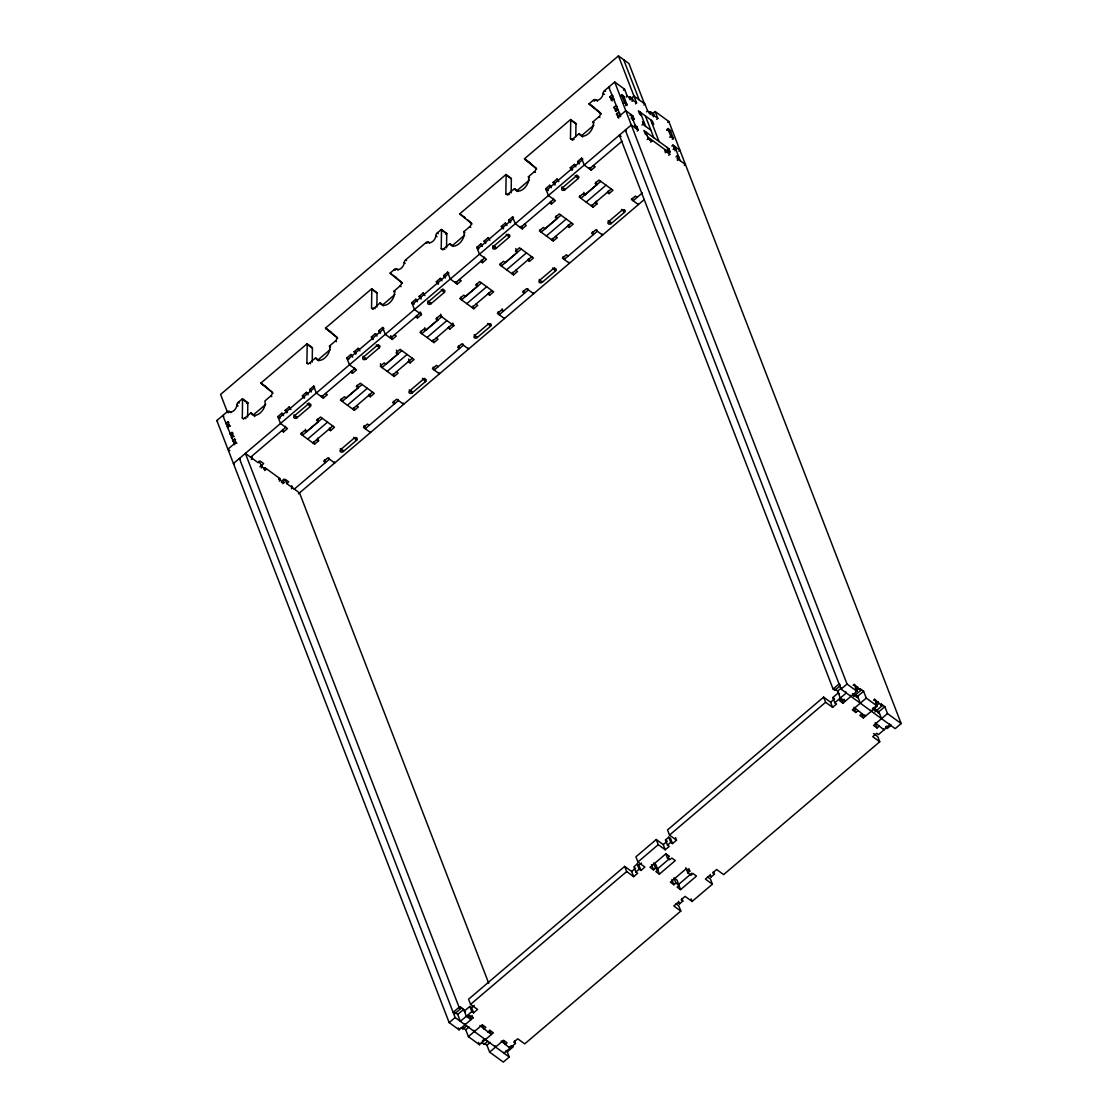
<?xml version="1.0" encoding="UTF-8"?>
<svg xmlns="http://www.w3.org/2000/svg" width="1118" height="1118" viewBox="0 0 1118 1118"><rect width="100%" height="100%" fill="white"/><g stroke="black" fill="none" stroke-linecap="round" stroke-linejoin="round"><path stroke-width="1.5" d="M243.612 418.873L242.299 417.922L242.564 399.308A2.739 1.663 -53.9 0 0 242.452 398.749L238.26 402.312A2.725 1.663 -53.9 0 0 236.82 405.065A5.464 3.326 -53.9 0 1 233.955 410.544A5.464 3.326 -53.9 0 1 229.316 411.452A2.725 1.663 -53.9 0 0 227.01 411.899L216.836 420.536L449.156 1022.593L459.051 1029.818L472.97 1017.967L471.978 1015.382M247.609 417.098L247.805 403.137A2.739 1.663 -53.9 0 0 247.693 402.578L242.452 398.749M308.233 363.895L306.919 362.931L307.184 344.33A2.739 1.663 -53.9 0 0 307.073 343.757L260.927 383.041A2.739 1.663 -53.9 0 0 261.193 383.46L273.127 393.243M312.229 362.106L312.425 348.145A2.739 1.663 -53.9 0 0 312.313 347.586L307.073 343.757M373.174 309.141L371.539 307.953L371.805 289.338A2.739 1.663 -53.9 0 0 371.693 288.779L325.548 328.049A2.739 1.663 -53.9 0 0 325.813 328.468L337.734 338.265M376.85 307.129L377.046 293.168A2.739 1.663 -53.9 0 0 376.934 292.609L371.693 288.779M442.868 249.845L441.233 248.657L441.498 230.042A2.739 1.663 -53.9 0 0 441.386 229.483L437.194 233.047A2.725 1.663 -53.9 0 0 435.754 235.786A5.464 3.326 -53.9 0 1 432.89 241.278A5.464 3.326 -53.9 0 1 428.25 242.173A2.725 1.663 -53.9 0 0 425.93 242.62L405.61 259.921A2.725 1.663 -53.9 0 0 404.171 262.66A5.464 3.326 -53.9 0 1 401.306 268.152A5.464 3.326 -53.9 0 1 396.68 269.047A2.725 1.663 -53.9 0 0 394.361 269.494L390.154 273.072A2.739 1.663 -53.9 0 0 390.434 273.491L402.354 283.273M446.529 247.819L446.739 233.858A2.739 1.663 -53.9 0 0 446.627 233.299L441.386 229.483M507.81 195.105L505.853 193.666L506.119 175.051A2.739 1.663 -53.9 0 0 506.007 174.492L459.847 213.762A2.739 1.663 -53.9 0 0 460.127 214.181L472.048 223.977M511.15 192.841L511.345 178.88A2.739 1.663 -53.9 0 0 511.247 178.321L506.007 174.492M572.765 140.351L570.473 138.688L570.739 120.073A2.739 1.663 -53.9 0 0 570.627 119.514L524.468 158.784A2.739 1.663 -53.9 0 0 524.747 159.203L536.668 168.986M575.798 136.689L575.966 123.888A2.739 1.663 -53.9 0 0 575.868 123.329L570.627 119.514M644.415 103.681L628.931 63.544L618.45 55.9L220.595 394.444L227.401 412.109M601.288 114.008L589.368 104.212A2.739 1.663 -53.9 0 1 589.088 103.792L593.295 100.229A2.725 1.663 -53.9 0 1 595.601 99.782A5.464 3.326 -53.9 0 0 600.24 98.873A5.464 3.326 -53.9 0 0 603.105 93.395A2.725 1.663 -53.9 0 1 604.545 90.642L614.704 82.005L624.599 89.216L627.254 96.106L630.748 98.65L629.63 99.6M246.645 403.458L247.693 402.578M395.66 276.663L395.395 276.887A2.739 1.663 -53.9 0 0 395.674 277.306L398.413 279.584M445.579 234.193L446.627 233.299M228.883 422.52L227.89 421.793L225.906 423.498L229.833 426.363M612.161 100.955L609.841 96.805L611.839 95.1L613.139 96.064M227.89 421.793L229.218 425.245L227.233 426.936L228.379 427.775M611.169 100.243L613.167 98.552L614.313 99.376M623.481 90.181L624.599 89.216M620.546 96.12L621.832 94.681L623.83 96.316L627.1 105.092L624.696 102.94L621.664 95.17M620.63 96.33L621.748 95.379L624.375 97.294L623.257 98.244M242.299 417.922A2.725 1.663 -53.9 0 0 244.954 417.95L250.921 412.877A9.559 5.828 -53.9 0 0 260.201 412.961A9.559 5.828 -53.9 0 0 264.84 401.027L270.808 395.94A2.725 1.663 -53.9 0 0 272.135 392.53M306.919 362.931A2.725 1.663 -53.9 0 0 309.574 362.959L315.542 357.886A9.559 5.828 -53.9 0 0 324.821 357.984A9.559 5.828 -53.9 0 0 329.461 346.035L335.428 340.962A2.725 1.663 -53.9 0 0 336.756 337.552M371.539 307.953A2.725 1.663 -53.9 0 0 374.195 307.981L380.162 302.908A9.559 5.828 -53.9 0 0 389.441 302.992A9.559 5.828 -53.9 0 0 394.081 291.057L400.048 285.97A2.725 1.663 -53.9 0 0 401.376 282.561M441.233 248.657A2.725 1.663 -53.9 0 0 443.888 248.671L449.855 243.598A9.559 5.828 -53.9 0 0 459.135 243.696A9.559 5.828 -53.9 0 0 463.774 231.747L469.742 226.674A2.725 1.663 -53.9 0 0 471.069 223.265M505.853 193.666A2.725 1.663 -53.9 0 0 508.508 193.694L514.476 188.621A9.559 5.828 -53.9 0 0 523.755 188.704A9.559 5.828 -53.9 0 0 528.395 176.77L534.362 171.683A2.725 1.663 -53.9 0 0 535.69 168.273M570.473 138.688A2.725 1.663 -53.9 0 0 573.129 138.702L579.096 133.629A9.559 5.828 -53.9 0 0 588.375 133.727A9.559 5.828 -53.9 0 0 593.015 121.778L598.982 116.705A2.725 1.663 -53.9 0 0 600.31 113.295M623.173 98.035L624.291 97.084M232.977 433.127L231.985 432.4L230.001 434.105L233.103 436.872M616.256 111.562L613.936 107.412L615.934 105.707L617.08 106.545M626.136 97.056L627.254 96.106M250.921 412.877L253.534 414.778L265.721 404.409M315.542 357.886L318.155 359.8L330.341 349.431M380.162 302.908L382.775 304.809L394.961 294.439M449.855 243.598L452.469 245.513L464.655 235.143M514.476 188.621L517.089 190.521L529.275 180.166M579.096 133.629L581.709 135.544L593.896 125.174M628.973 97.881L630.091 96.931L632.439 98.65L633.109 100.368L636.603 102.912L635.485 103.876M231.496 436.956L232.278 435.14M623.397 103.499L624.515 102.549L627.142 104.463L625.647 105.735M231.985 432.4L233.313 435.852L231.328 437.543L232.306 438.256M615.263 110.85L617.262 109.159L618.24 109.871M630.957 98.58L633.948 96.036L644.974 104.086L647.629 110.975L651.123 113.519L650.005 114.469M630.943 99.921L632.439 98.65M235.521 439.723L234.528 438.997L232.544 440.688L236.15 443.315M618.799 118.159L616.479 113.994L618.478 112.303L619.777 113.267M631.991 101.319L633.109 100.368M234.528 438.997L235.856 442.435L227.904 449.212L229.875 450.652M617.807 117.446L625.773 110.668L632.76 115.769L634.088 119.207L632.956 120.157M630.007 115.336L631.013 114.497L636.533 128.822M281.792 430.709L283.539 431.981L287.508 428.585L280.52 423.484L277.865 416.609L281.834 413.213L282.826 413.939M286.795 412.835L285.16 410.404L289.129 407.008L290.121 407.735M304.208 398.287L302.391 395.73L306.374 392.348L308.009 393.536M311.335 391.957L309.686 389.525L313.669 386.129L314.647 386.856M350.759 372.028L352.505 373.3L356.474 369.918L349.473 364.803L346.818 357.928L350.8 354.532L351.779 355.258M355.762 354.154L354.113 351.723L358.095 348.327L359.409 349.291M373.174 339.606L371.358 337.049L375.341 333.667L376.319 334.38M380.302 333.276L378.653 330.844L382.635 327.462L383.935 328.412M415.728 316.715L417.475 317.987L421.444 314.605L414.457 309.504L411.801 302.629L415.784 299.247L416.762 299.959M421.081 299.093L419.096 296.424L423.079 293.042L424.393 293.992M438.158 284.307L436.341 281.75L440.324 278.368L441.303 279.081M445.285 277.977L443.636 275.545L447.619 272.163L448.919 273.113M480.726 261.43L482.473 262.702L486.442 259.32L479.454 254.219L476.799 247.33L480.768 243.948L482.403 245.149M485.729 243.57L484.08 241.125L488.063 237.743L489.041 238.455M503.142 229.008L501.325 226.451L505.308 223.069L506.286 223.782M510.269 222.692L508.62 220.246L512.603 216.864L513.581 217.577M549.679 202.749L551.426 204.021L555.408 200.639L548.407 195.538L545.752 188.649L549.735 185.267L550.713 185.979M555.017 185.127L553.047 182.444L557.03 179.062L558.343 180.012M572.095 170.327L570.292 167.77L574.275 164.388L575.253 165.115M579.236 164.011L577.587 161.565L581.57 158.183L582.869 159.133M643.856 105.036L644.974 104.086M631.265 117.041L632.76 115.769M278.536 418.328L314.34 387.862M347.502 359.661L383.306 329.181M412.472 304.348L448.276 273.882M477.47 249.062L513.274 218.597M546.436 190.381L582.24 159.916M631.223 118.885L632.341 117.935L634.088 119.207M646.511 111.926L647.629 110.975M648.971 113.072L650.466 111.8L653.667 114.134L654.323 115.853L657.817 118.396L656.699 119.36M634.088 126.334L635.206 125.384L636.953 126.655L638.28 130.107L637.162 131.058M635.471 127.927L636.953 126.655M652.185 114.064L655.162 111.52L668.844 121.499L901.164 723.556L895.197 728.643L841.057 689.135L625.325 130.079L626.206 130.722M250.446 457.36L285.761 427.314L285.383 426.335M622.013 141.203L589.452 168.888L589.088 167.924M652.171 115.406L653.667 114.134M641.956 125.02L644.345 122.98L642.598 121.708L643.926 125.146L650.914 130.247M653.205 116.803L654.323 115.853M313.669 386.129L316.338 393.033L323.326 398.12L327.294 394.738L325.548 393.466M382.635 327.462L385.305 334.352L392.278 339.439L396.261 336.057L394.514 334.785M447.619 272.163L450.274 279.039L457.262 284.14L461.231 280.758L459.484 279.472M512.603 216.864L515.272 223.754L522.26 228.855L526.229 225.473L524.482 224.187M581.57 158.183L584.225 165.073L591.212 170.174L595.195 166.792L593.448 165.506M251.284 459.47L252.402 458.52L251.746 456.801M259.879 466.835L263.666 463.607L260.187 461.049L258.188 462.74L245.373 453.391L459.093 1007.276L460.84 1008.548L454.872 1013.635L453.125 1012.363L459.093 1007.276M261.235 467.967L262.353 467.017L258.887 461.245M647.154 139.582L648.272 138.632L645.617 131.742M667.726 122.463L668.844 121.499M317.582 438.2L318.588 440.785L314.605 444.167L300.63 433.966L304.613 430.584L306.36 431.855L318.295 421.71L317.302 419.124M357.089 385.277L358.081 387.848L346.147 398.008L344.4 396.736L340.417 400.118L354.392 410.306L358.375 406.924L356.628 405.652M396.373 350.13L397.868 354.001L385.934 364.147L384.187 362.875L380.204 366.257L394.179 376.459L398.162 373.077L396.415 371.805M436.202 337.943L437.949 339.215L433.966 342.597L419.991 332.409L423.974 329.027L425.72 330.299L437.655 320.139L436.663 317.568M476.45 283.706L477.442 286.292L465.507 296.438L463.76 295.166L459.777 298.562L473.752 308.75L477.735 305.368L475.989 304.096M515.733 248.559L517.229 252.43L505.294 262.59L503.547 261.319L499.564 264.7L513.539 274.902L517.522 271.506L515.775 270.235M556.023 215.998L557.016 218.583L545.081 228.729L543.334 227.457L539.351 230.853L553.326 241.041L557.295 237.659L555.562 236.387M596.09 201.226L597.082 203.797L593.113 207.193L579.138 196.992L583.121 193.61L584.868 194.881L596.802 184.722L595.796 182.15M322.291 418.342L302.405 435.265L301.413 432.68M362.078 384.48L342.192 401.404L341.2 398.833M401.865 350.633L381.979 367.556L380.483 363.685M481.439 282.924L461.552 299.848L460.56 297.262M521.226 249.062L501.339 266L500.347 263.415M561.012 215.215L541.126 232.139L540.134 229.553M600.799 181.354L580.913 198.291L579.921 195.706M263.68 469.113L265.176 467.841L279.738 478.462L280.394 480.181L283.888 482.724L282.77 483.689M649.991 140.407L651.109 139.457L651.766 141.175L650.648 142.126M264.728 470.51L265.846 469.56L265.176 467.841M666.831 129.884L668.117 128.444L670.115 130.079L673.441 138.828L670.982 136.703L667.949 128.933M666.943 130.121L668.061 129.171L670.674 131.085L669.556 132.036M307.646 439.094L327.532 422.157M347.432 405.233L367.319 388.309M387.219 371.386L407.106 354.448M427.006 337.524L446.893 320.6M466.793 303.677L486.679 286.739M506.58 269.815L526.466 252.892M546.367 235.968L566.253 219.03M586.153 202.106L606.04 185.183M669.444 131.798L670.562 130.848M669.682 137.262L670.828 136.34L673.441 138.241L672.295 139.177M312.886 442.91L332.773 425.986M352.673 409.062L372.56 392.125M392.46 375.201L412.346 358.277M432.247 341.353L452.133 324.416M472.034 307.492L491.92 290.568M511.82 273.644L531.707 256.707M551.607 239.783L571.494 222.859M591.394 205.936L611.28 188.998M328.776 429.354L330.523 430.626L334.492 427.244L320.531 417.042L316.548 420.424L318.295 421.71M368.563 395.493L370.31 396.764L374.278 393.382L360.317 383.194L356.335 386.576L358.081 387.848M408.349 361.645L410.096 362.917L414.065 359.535L400.104 349.333L396.121 352.715L397.868 354.001M448.136 327.784L449.883 329.055L453.852 325.673L452.86 323.102M487.923 293.936L489.67 295.208L493.639 291.826L479.678 281.624L475.695 285.02L477.442 286.292M527.71 260.075L529.457 261.36L533.426 257.965L519.465 247.777L515.482 251.159L517.229 252.43M567.497 226.227L569.244 227.499L573.213 224.117L559.238 213.915L555.269 217.311L557.016 218.583M607.284 192.366L609.03 193.652L612.999 190.256L599.024 180.068L595.056 183.45L596.802 184.722M278.606 479.412L279.738 478.462M664.539 151.028L665.657 150.078L666.328 151.796L669.822 154.34L668.704 155.29M666.524 150.776L668.913 148.736L643.87 130.471L645.198 133.908L646.945 135.194M671.806 146.025L672.924 145.074L679.94 150.189L678.794 151.126M279.276 481.131L280.394 480.181M665.21 152.747L666.328 151.796M673.707 147.213L674.699 146.374L680.219 160.699M281.415 482.543L285.216 479.315L288.71 481.872L286.711 483.563L299.512 492.898L488.72 983.253M673.134 149.463L674.252 148.512L672.924 145.074M674.881 150.748L675.999 149.798L674.252 148.512M676.013 156.925L677.131 155.975L678.878 157.247L677.005 158.826M291.463 488.79L292.581 487.839L291.742 485.687M677.34 160.363L678.458 159.413L677.131 155.975M294.132 489.237L329.447 459.191L328.944 457.891M642.305 192.953L633.151 200.765L632.271 198.501M298.394 493.849L644.275 199.577M684.314 165.464L685.446 164.514L678.458 159.413M675.496 837.62L676.488 840.205L672.505 843.587L670.52 838.43L668.774 837.144L665.476 839.953L667.474 845.11L669.221 846.382L665.238 849.778L663.24 844.607L656.252 839.52L635.932 856.807L637.917 861.978L644.904 867.065L640.935 870.461L638.937 865.29L637.19 864.018L633.892 866.827L635.89 871.984L637.637 873.256L633.654 876.652L631.67 871.481L624.683 866.394L468.582 999.212L470.566 1004.369L477.554 1009.47L473.585 1012.852L471.838 1011.58L469.839 1006.424L464.333 1011.105L465.507 1011.958M839.492 693.719L838.332 692.867L832.826 697.548L834.825 702.719L836.571 703.991L832.589 707.373L830.59 702.216L823.617 697.115L667.516 829.947L669.5 835.104L676.488 840.205M840.065 685.879L834.839 690.323L833.092 689.051L839.059 683.964L840.149 684.761M459.065 1007.779L460.183 1006.829L463.677 1009.386L466.332 1016.262L470.985 1019.658L469.49 1015.787M471.838 1011.58L460.364 1021.335L457.709 1014.459L463.677 1009.386M844.104 699.169L844.984 701.433L840.317 698.037L837.661 691.148L841.393 687.975M449.156 1022.593L455.124 1017.52L239.406 458.464L240.286 459.107M470.566 1004.369L626.667 871.551L624.683 866.394M637.917 861.978L658.25 844.677L656.252 839.52M669.5 835.104L825.601 702.272L823.617 697.115M841.057 689.135L847.025 684.048L614.704 82.005M473.585 1012.852L471.586 1007.695L474.242 1005.431M631.67 871.481L635.639 868.099M638.937 865.29L641.592 863.04M663.24 844.607L667.222 841.225L665.476 839.953M830.59 702.216L834.573 698.834L832.826 697.548M853.146 685.348L854.264 684.398L860.776 690.379L853.691 696.416M635.89 871.984L639.189 869.175L637.19 864.018M667.474 845.11L670.758 842.315L668.774 837.144M834.825 702.719L846.284 692.95L845.795 691.665M467.492 1017.114L469.476 1015.423L472.97 1017.967M841.491 698.876L839.492 700.581L842.986 703.124L856.919 691.273L854.264 684.398M855.144 689.163L857.758 686.941M855.801 690.882L858.414 688.66M859.365 689.289L860.105 688.66L863.599 691.203L866.254 698.093L877.295 706.143L863.362 717.994L859.868 715.436L861.866 713.745M461.147 1027.638L462.908 1028.923L466.639 1025.751M487.867 1031.984L489.852 1030.293L493.345 1032.836L479.426 1044.687L468.386 1036.638L465.731 1029.748L469.099 1026.897M667.446 858.023L669.43 856.318L665.937 853.775L650.019 867.316L653.513 869.86L655.511 868.169L653.513 863.012L655.875 864.731L659.368 874.136L675.286 860.594L671.792 858.037L669.794 859.728L667.446 858.023L665.951 854.152M856.514 697.241L863.599 691.203M657.37 868.965L669.305 858.82M468.386 1036.638L482.319 1024.787L485.813 1027.33L483.814 1029.021L482.333 1025.15M866.254 698.093L852.335 709.944L855.829 712.487L857.813 710.796M873.521 700.217L874.639 699.267L881.99 705.863L874.905 711.9M875.897 703.711L878.133 701.811M482.417 1040.802L483.172 1040.173M483.535 1039.852L484.29 1039.209M872.445 708.924L873.2 708.295M873.577 707.974L874.695 707.023M875.813 706.073L878.79 703.529M874.248 710.182L875.366 709.231M880.579 704.787L881.333 704.144L884.827 706.702L887.482 713.577L901.164 723.556M481.327 1042.367L484.136 1044.408L487.853 1041.235M687.822 872.879L689.806 871.188L686.312 868.644L670.395 882.186L673.888 884.729L675.887 883.038L673.888 877.882L677.089 880.215L680.582 889.621L696.5 876.079L693.006 873.521L691.022 875.226L687.822 872.879L685.823 867.722M506.747 1050.515L509.263 1057.027L503.296 1062.1L489.614 1052.122L486.959 1045.232L490.313 1042.381M877.742 712.725L884.827 706.702M678.598 884.464L691.86 873.172M489.614 1052.122L503.533 1040.271L507.027 1042.814L505.043 1044.505L503.547 1040.634M887.482 713.577L873.549 725.428L877.043 727.972L879.041 726.281M510.367 1046.462L511.122 1045.833M885.861 726.966L886.979 726.015M514.504 1040.858L515.496 1043.443L504.022 1053.198L503.687 1052.345M515.496 1043.443L513.749 1042.158L517.732 1038.776L524.705 1043.877L680.806 911.058L673.819 905.957L677.801 902.575L679.548 903.847L682.846 901.038L681.854 898.453M682.846 901.038L681.1 899.766L685.082 896.384L692.07 901.471L712.39 884.184L705.402 879.083L709.385 875.701L711.132 876.973L714.43 874.164L713.424 871.593M891.339 725.065L887.231 728.559L885.484 727.273M873.563 733.562L877.756 736.622L879.74 741.779L723.639 874.611L716.652 869.511L712.683 872.892L714.43 874.164M609.715 87.791L608.737 87.078L620.672 116.384M641.466 115.531L639.72 114.26L638.392 110.822L652.367 121.01L653.695 124.447L651.948 123.176M604.545 90.642L605.523 91.369M609.841 96.805L613.125 99.195M603.105 93.395L604.419 94.345M613.936 107.412L617.541 110.039M668.494 150.902L670.241 152.174L668.913 148.736M616.479 113.994L620.085 116.635M638.28 130.107L631.293 125.006L233.438 463.551L234.417 464.263M647.615 136.913L669.151 152.621M595.601 99.782L597.571 101.207M648.272 138.632L651.766 141.175M593.295 100.229L594.594 101.179M589.088 103.792L594.329 107.621M589.368 104.212L595.293 108.6M598.982 116.705L599.961 117.418M621.119 136.438L619.358 135.166L833.092 689.051M593.015 121.778L594.161 122.617M570.739 120.073L575.966 123.888M573.129 138.702L574.107 139.429M637.106 197.369L635.359 196.097L631.39 199.479L638.378 204.594L638.015 203.616M577.587 161.565L579.543 163.004M575.91 166.834L574.275 164.388M570.292 167.77L572.584 169.447M595.335 202.526L597.082 203.797M558.832 181.619L557.03 179.062M524.468 158.784L529.387 162.362M524.747 159.203L529.331 162.543M529.653 162.781L536.137 168.133M553.047 182.444L555.017 183.883M534.362 171.683L535.354 172.41M551.384 187.698L549.735 185.267M545.752 188.649L548.379 190.563M528.395 176.77L529.541 177.608M506.119 175.051L511.345 178.88M508.508 193.694L509.487 194.406M568.154 256.05L566.407 254.778L562.424 258.16L569.425 263.275L569.048 262.297M508.62 220.246L510.912 221.923M506.957 225.515L505.308 223.069M501.325 226.451L503.617 228.128M459.847 213.762L464.389 217.297M464.767 217.353L465.368 218.01A2.739 1.663 -53.9 0 1 465.088 217.591M489.88 240.3L488.063 237.743M469.742 226.674L470.734 227.387M484.08 241.125L485.729 242.327M463.774 231.747L464.92 232.586M482.417 246.379L480.768 243.948M476.799 247.33L478.756 248.769M441.498 230.042L446.739 233.858M437.194 233.047L438.172 233.76M435.754 235.786L437.068 236.75M443.888 248.671L444.866 249.398M428.25 242.173L429.564 243.123M425.93 242.62L426.922 243.347M443.636 275.545L445.607 276.984M441.973 280.8L440.324 278.368M436.341 281.75L438.633 283.427M405.61 259.921L406.589 260.634M404.171 262.66L405.163 263.373M396.68 269.047L397.98 269.997M394.361 269.494L395.339 270.207M424.896 295.599L423.079 293.042M390.154 273.072L393.047 275.391M393.382 275.643L395.674 277.306M419.096 296.424L421.067 297.849M400.048 285.97L401.041 286.697M453.852 325.673L439.891 315.486L435.908 318.868L437.655 320.139M417.433 301.678L415.784 299.247M411.801 302.629L414.107 304.306M394.081 291.057L395.227 291.882M371.805 289.338L377.046 293.168M374.195 307.981L375.173 308.694M438.172 366.648L436.439 365.362L432.456 368.758L439.458 373.859L439.081 372.895M378.653 330.844L380.623 332.27M376.99 336.099L375.341 333.667M371.358 337.049L372.993 338.237M847.025 684.048L856.919 691.273M875.576 709.385L878.86 711.775L881.515 718.65M852.447 693.747L858.303 698.009M879.517 713.494L872.697 708.281M835.048 689.247L837.661 691.148M359.912 350.884L358.095 348.327M325.548 328.049L328.161 329.964M328.818 330.439L330.774 331.878A2.739 1.663 -53.9 0 0 331.054 332.298L332.423 333.43M325.813 328.468L328.105 330.145M328.44 330.383L331.054 332.298M354.113 351.723L356.083 353.148M335.428 340.962L336.42 341.675M352.771 357.215L350.8 354.532M825.601 702.272L832.589 707.373M879.74 741.779L872.753 736.678L876.736 733.296L878.482 734.568L889.956 724.813L889.621 723.947M346.818 357.928L348.788 359.353M329.461 346.035L330.607 346.873M307.184 344.33L312.425 348.145M309.574 362.959L310.552 363.685M369.219 425.315L367.473 424.043L363.49 427.439L370.491 432.54L370.114 431.576M309.686 389.525L311.321 390.713M308.023 394.78L306.374 392.348M302.391 395.73L304.683 397.407M260.927 383.041L263.219 384.704M263.862 385.179L266.154 386.856A2.739 1.663 -53.9 0 0 266.433 387.275L269.857 390.112M261.193 383.46L263.163 384.885M263.485 385.123L266.433 387.275M290.946 409.565L289.129 407.008M270.808 395.94L271.8 396.666M285.16 410.404L287.452 412.067M316.841 439.5L318.588 440.785M283.483 415.658L281.834 413.213M277.865 416.609L280.157 418.272M242.564 399.308L247.805 403.137M238.26 402.312L239.238 403.039M236.82 405.065L238.134 406.016M244.954 417.95L245.932 418.663M229.316 411.452L230.965 412.64M227.01 411.899L228.31 412.849M223.796 416.175L222.803 415.463L234.738 444.768M229.218 425.245L230.21 425.958M216.836 420.536L217.577 421.081M233.313 435.852L234.305 436.565M235.856 442.435L236.848 443.161M283.455 479.943L284.335 480.586L283.748 479.077M262.353 467.017L265.846 469.56M670.758 842.315L672.505 843.587M707.61 876.987L710.405 879.014L712.39 884.184M658.25 844.677L665.238 849.778M655.511 868.169L657.859 869.888L655.875 871.579L659.368 874.136M675.887 883.038L679.087 885.372L677.103 887.063L680.582 889.621M639.189 869.175L640.935 870.461M676.027 903.847L678.822 905.887L680.806 911.058M626.667 871.551L633.654 876.652M469.839 1006.424L471.586 1007.695M512.044 1045.903L513.246 1046.783L507.265 1051.856L505.853 1050.822M454.872 1012.391L457.709 1014.459M455.124 1017.52L509.263 1057.027M463.341 1028.001L465.731 1029.748M484.555 1043.485L486.959 1045.232M595.978 109.173L600.757 113.142M467.422 219.715L471.516 223.111M399.098 280.143L401.823 282.421M333.108 334.002L337.203 337.398M270.542 390.685L271.912 391.817M655.162 111.52L657.817 118.396M667.166 147.464L669.822 154.34M881.333 704.144L881.99 705.863M650.466 111.8L651.123 113.519M874.639 699.267L877.295 706.143M650.62 119.738L659.019 141.525M883.653 729.034L883.989 729.886L875.17 722.759M875.408 709.329L876.023 710.95M623.69 59.729L639.189 99.865M645.379 115.909L653.778 137.71M618.45 55.9L636.603 102.912M640.139 112.093L645.673 126.432M870.95 710.251L871.327 711.216M875.548 724.101L877.043 727.972M860.105 688.66L860.776 690.379M630.091 96.931L630.748 98.65M860.287 703.166L857.632 696.29L854.138 693.733L854.809 695.466M864.857 715.003L865.36 716.303L853.942 707.275M861.866 714.122L863.362 717.994M850.574 695.382L850.952 696.346M854.334 708.616L855.829 712.487M841.002 697.967L842.986 703.124M834.419 689.247L834.839 690.323M623.481 209.681L624.487 212.266L611.211 223.544A2.04 1.509 -21.1 0 1 608.416 223.852A2.04 1.509 -21.1 0 1 608.597 221.63L608.22 220.665M621.482 209.373L624.487 212.266A2.04 1.509 -21.1 0 0 624.669 210.03A2.04 1.509 -21.1 0 0 621.86 210.352L608.597 221.63L611.225 223.558L610.596 221.937M608.024 191.066L609.03 193.652M590.22 167.588L591.212 170.174M592.121 204.608L593.113 207.193M602.211 234.095L602.574 235.059L595.573 229.945L591.604 233.341L593.351 234.612L592.344 232.027M583.862 192.296L584.868 194.881M576.818 174.939L578.202 178.489L564.925 189.767A2.04 1.509 -21.1 0 1 562.13 190.088A2.04 1.509 -21.1 0 1 562.312 187.866L561.935 186.888M596.719 229.623L597.333 231.23L564.185 259.446L563.067 256.539M575.197 175.596L578.188 178.475A2.04 1.509 -21.1 0 0 578.383 176.267A2.04 1.509 -21.1 0 0 575.574 176.574L562.298 187.852L564.925 189.767L564.422 188.481M568.237 224.914L569.244 227.499M553.27 198.389L553.648 199.353L520.499 227.569L520.122 226.605M550.433 201.45L551.426 204.021M552.334 238.455L553.326 241.041M554.276 267.719L555.534 270.947L542.258 282.225A2.04 1.509 -21.1 0 1 539.449 282.533A2.04 1.509 -21.1 0 1 539.631 280.311L539.267 279.346M552.53 268.054L555.534 270.947A2.04 1.509 -21.1 0 0 555.702 268.711A2.04 1.509 -21.1 0 0 552.893 269.033L539.631 280.311L542.272 282.239L541.881 281.261M521.254 226.269L522.26 228.855M528.451 258.775L529.457 261.36M533.244 292.776L533.607 293.741L526.62 288.626L522.637 292.022L524.384 293.293L523.392 290.708M508.103 234.263L509.235 237.17L495.959 248.448A2.04 1.509 -21.1 0 1 493.178 248.769A2.04 1.509 -21.1 0 1 493.359 246.547L492.968 245.569M528.003 288.947L528.381 289.911L499.201 314.745L498.083 311.838M506.23 234.277L509.221 237.156A2.04 1.509 -21.1 0 0 509.417 234.948A2.04 1.509 -21.1 0 0 506.622 235.255L493.345 246.533L495.959 248.448L495.218 246.505M512.547 272.317L513.539 274.902M484.318 257.07L484.681 258.034L455.515 282.868L455.138 281.89M502.178 308.778L503.17 311.349L501.437 310.077L497.454 313.473L504.442 318.56L504.064 317.596M481.467 260.131L482.473 262.702M488.664 292.623L489.67 295.208M710.14 874.388L711.132 876.973M489.544 323.661L490.55 326.246L477.288 337.524A2.04 1.509 -21.1 0 1 474.479 337.846A2.04 1.509 -21.1 0 1 474.661 335.624L474.284 334.645M487.546 323.368L490.55 326.246A2.04 1.509 -21.1 0 0 490.732 324.024A2.04 1.509 -21.1 0 0 487.923 324.332L474.661 335.624L477.288 337.524L476.911 336.56M472.76 306.164L473.752 308.75M688.814 868.616L689.806 871.188M456.256 281.554L457.262 284.14M691.064 898.9L692.07 901.471M468.26 348.061L468.624 349.04L461.65 343.939L457.667 347.321L459.414 348.592L458.422 346.021M671.904 879.573L673.888 884.729M442.868 288.905L444.237 292.455L430.975 303.747A2.04 1.509 -21.1 0 1 428.18 304.054A2.04 1.509 -21.1 0 1 428.362 301.832L427.984 300.868M678.556 901.262L679.548 903.847M462.894 343.925L463.383 345.21L434.217 370.03L433.099 367.137M441.247 289.576L444.237 292.455A2.04 1.509 -21.1 0 0 444.419 290.233A2.04 1.509 -21.1 0 0 441.624 290.54L428.362 301.832L430.975 303.747L430.472 302.447M448.877 326.484L449.883 329.055M440.66 314.2L441.652 316.771L421.766 333.709L420.773 331.124M651.528 864.703L653.513 869.86M432.973 340.026L433.966 342.597M420.452 312.02L421.444 314.605M419.334 312.369L419.697 313.333L390.531 338.153L390.154 337.189M424.728 327.714L425.72 330.299M416.469 315.416L417.475 317.987M424.309 378.303L425.567 381.545L412.29 392.809A2.04 1.509 -21.1 0 1 409.481 393.131A2.04 1.509 -21.1 0 1 409.663 390.909L409.286 389.93M422.436 378.331L425.567 381.545A2.04 1.509 -21.1 0 0 425.734 379.309A2.04 1.509 -21.1 0 0 422.925 379.617L409.663 390.909L412.304 392.823L411.536 390.881M408.601 359.046L410.096 362.917M390.797 335.568L392.278 339.439M393.187 373.873L394.179 376.459M403.151 403.039L403.64 404.325L396.652 399.224L392.67 402.606L394.416 403.877L393.424 401.306M378.136 344.847L379.268 347.754L365.991 359.032A2.04 1.509 -21.1 0 1 363.196 359.353A2.04 1.509 -21.1 0 1 363.378 357.131L363.001 356.153M398.036 399.531L398.399 400.51L365.251 428.711L364.007 425.497M376.263 344.875L379.254 347.754A2.04 1.509 -21.1 0 0 379.449 345.532A2.04 1.509 -21.1 0 0 376.64 345.853L363.378 357.131L365.991 359.032L365.614 358.067M369.303 394.193L370.31 396.764M354.35 367.654L354.713 368.633L321.565 396.834L321.187 395.87M351.499 370.715L352.505 373.3M353.4 407.735L354.392 410.306M355.594 437.627L356.6 440.226L343.324 451.49A2.04 1.509 -21.1 0 1 340.515 451.812A2.04 1.509 -21.1 0 1 340.697 449.59L340.333 448.611M353.595 437.334L356.6 440.226A2.04 1.509 -21.1 0 0 356.768 437.99A2.04 1.509 -21.1 0 0 353.959 438.298L340.697 449.59L343.338 451.504L342.695 449.883M322.319 395.548L323.326 398.12M329.517 428.04L330.523 430.626M334.31 462.041L334.687 463.006L327.686 457.905L323.703 461.287L325.45 462.559L324.458 459.987M308.917 402.885L310.301 406.435L297.025 417.713A2.04 1.509 -21.1 0 1 294.244 418.034A2.04 1.509 -21.1 0 1 294.425 415.812L294.034 414.834M307.296 403.556L310.287 406.435A2.04 1.509 -21.1 0 0 310.483 404.213A2.04 1.509 -21.1 0 0 307.688 404.534L294.411 415.798L297.025 417.713L296.536 416.427M313.613 441.582L314.605 444.167M305.368 429.284L306.36 431.855M282.547 429.396L283.539 431.981M509.487 1046.825L509.99 1048.125L501.171 1040.998M285.23 479.692L286.711 483.563M282.84 479.957L283.888 482.724M489.74 1030.335L491.361 1034.527L479.957 1025.513M495.078 1045.749L495.581 1047.035M485.016 1038.636L485.394 1039.6M483.717 1043.332L484.136 1044.408M473.864 1030.265L474.353 1031.551M478.56 1042.423L479.426 1044.687M460.183 1006.829L460.84 1008.548M464.641 1023.767L465.018 1024.745M462.489 1027.847L462.908 1028.923M454.383 1012.335L454.872 1013.635M458.31 1027.875L459.051 1029.818M529.988 163.018A2.739 1.663 -53.9 0 1 529.736 162.669M254.89 416.581A9.559 5.828 -53.9 0 1 253.534 414.778M318.7 360.793A9.559 5.828 -53.9 0 1 318.155 359.8M383.32 305.815A9.559 5.828 -53.9 0 1 382.775 304.809M453.014 246.505A9.559 5.828 -53.9 0 1 452.469 245.513M517.634 191.527A9.559 5.828 -53.9 0 1 517.089 190.521M582.618 136.969A9.559 5.828 -53.9 0 1 581.709 135.544"/></g></svg>
